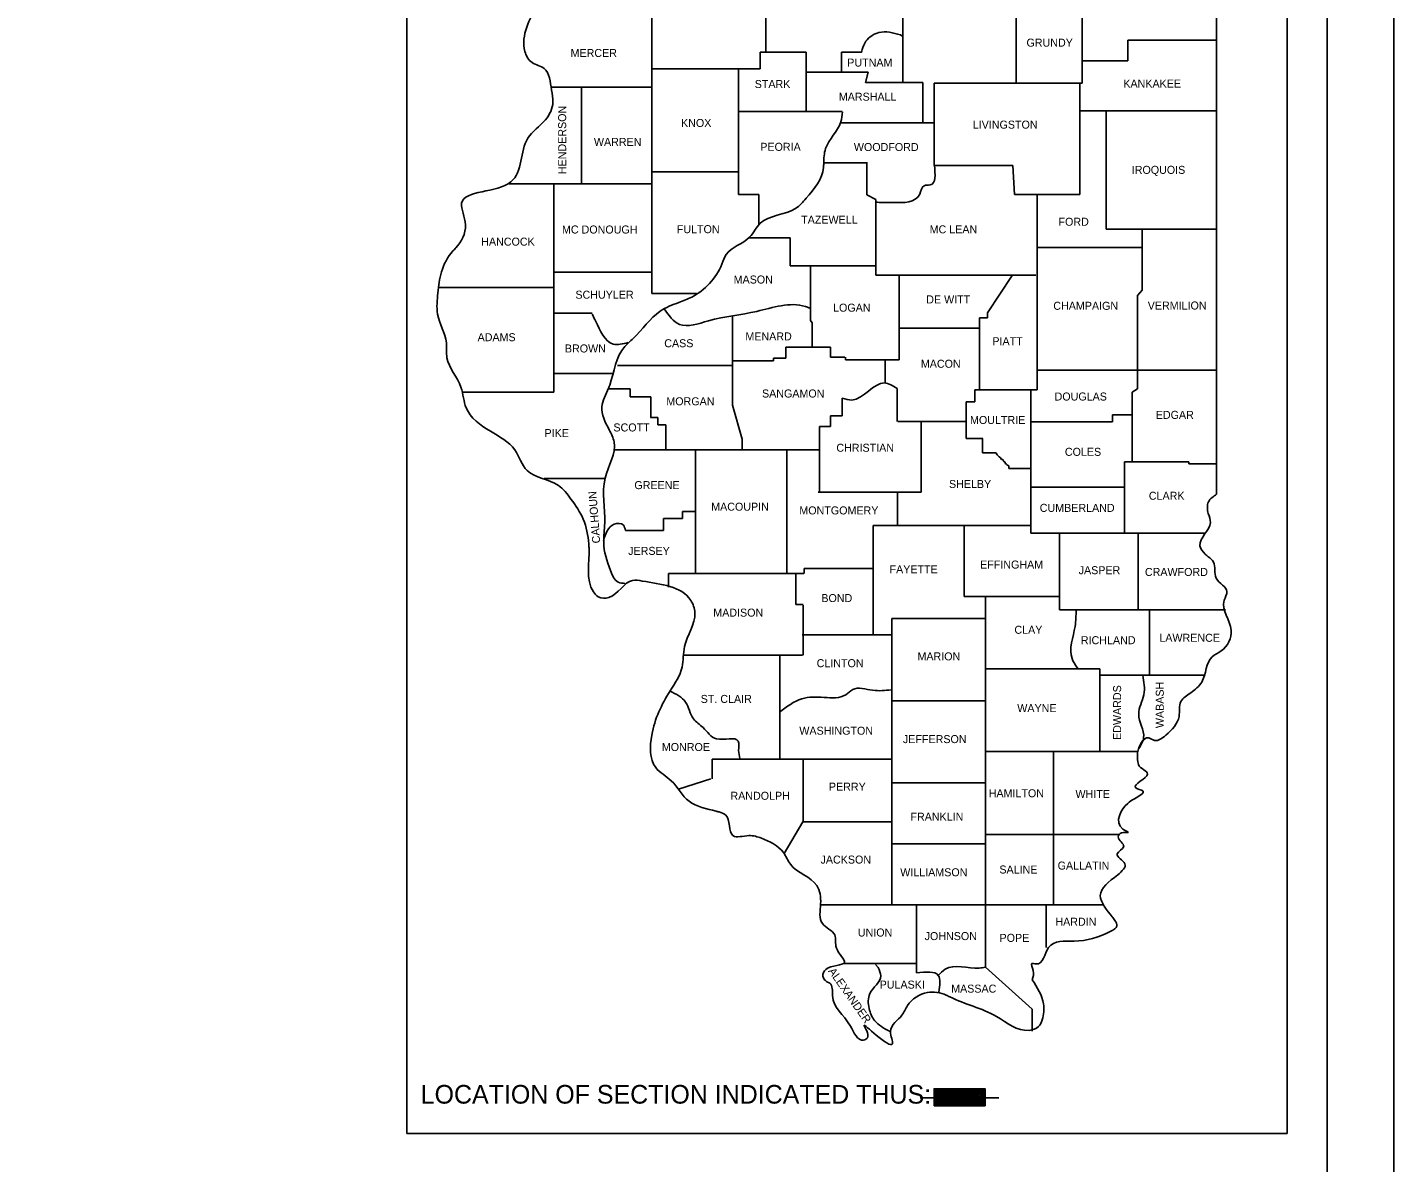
# Model space of a CAD drawing. Extents: x 2962 to 4662, y 335 to 1435.
# Drawn here: x 4150 to 4662, y 781 to 1206 of the extents above; entities that cross this region are included whole.
import ezdxf

# ---------------------------------------------------------------- set-up
doc = ezdxf.new("R2010")
doc.units = 0
doc.layers.add('Sheets_General Details', color=7, linetype='Continuous')
doc.layers.add('Sheets_Printer Plotting Border', color=7, linetype='Continuous')

msp = doc.modelspace()

# ---------------------------------------------------------------- linework, layer by layer
at = {"layer": 'Sheets_General Details'}
for p, q in [((4637.34, 1409.91), (4637.34, 359.91)), ((4292.34, 1317.85), (4292.34, 791.55)), ((4622.34, 1317.85), (4622.43, 791.55)), ((4520.79, 1270.19), (4520.79, 1185.42)), ((4545.53, 1269.89), (4545.53, 1185.42)), ((4595.96, 1248.22), (4595.96, 1031.22)), ((4426.98, 1229.61), (4426.98, 1197.02)), ((4478.31, 1232.45), (4478.31, 1185.68)), ((4384.22, 1216.69), (4384.22, 1106.53)), ((4477.38, 1203.47), (4478.31, 1202.88)), ((4562.72, 1201.54), (4562.72, 1193.79)), ((4562.72, 1201.54), (4595.88, 1201.54)), ((4424.84, 1197.02), (4442.1, 1197.02)), ((4424.84, 1190.8), (4424.84, 1197.02)), ((4442.1, 1197.02), (4442.1, 1174.78)), ((4455.28, 1196.98), (4462.82, 1196.98)), ((4455.28, 1196.98), (4455.28, 1189.47)), ((4545.53, 1193.79), (4562.72, 1193.79)), ((4384.24, 1190.8), (4424.84, 1190.8)), ((4416.7, 1190.8), (4416.7, 1143.62)), ((4442.1, 1189.48), (4465.29, 1189.48)), ((4465.29, 1189.48), (4464.3, 1185.68)), ((4346.21, 1183.84), (4384.22, 1183.84)), ((4357.84, 1183.84), (4357.84, 1147.59)), ((4464.3, 1185.68), (4485.74, 1185.68)), ((4485.74, 1185.68), (4485.74, 1170.51)), ((4490.07, 1185.42), (4545.53, 1185.42)), ((4490.07, 1158.4), (4490.07, 1185.42)), ((4544.64, 1185.42), (4544.64, 1185.21)), ((4544.64, 1185.21), (4544.64, 1143.56)), ((4416.38, 1174.78), (4455.51, 1174.78)), ((4544.64, 1175.04), (4595.88, 1175.04)), ((4554.48, 1174.98), (4554.48, 1130.64)), ((4454.71, 1170.51), (4490.07, 1170.51)), ((4490.07, 1154.46), (4490.07, 1158.4)), ((4448.64, 1155.45), (4465.01, 1155.45)), ((4464.85, 1155.45), (4464.85, 1143.47)), ((4519.59, 1154.46), (4490.07, 1154.46)), ((4519.59, 1154.46), (4520.16, 1143.56)), ((4330.71, 1147.6), (4384.22, 1147.6)), ((4347.41, 1147.6), (4347.41, 1069.47)), ((4384.17, 1152.09), (4416.7, 1152.09)), ((4416.7, 1143.62), (4424.29, 1143.62)), ((4424.29, 1143.62), (4424.29, 1132.47)), ((4464.85, 1143.47), (4468.2, 1141.8)), ((4543.99, 1143.56), (4520.16, 1143.56)), ((4528.65, 1143.56), (4528.65, 1070.41)), ((4544.64, 1143.56), (4543.99, 1143.56)), ((4468.2, 1141.8), (4468.2, 1113.37)), ((4468.64, 1140.69), (4468.29, 1140.81)), ((4420.56, 1127.41), (4436.12, 1127.41)), ((4436.12, 1127.41), (4436.12, 1116.81)), ((4554.48, 1130.64), (4595.88, 1130.64)), ((4568, 1130.64), (4568, 1107.8)), ((4528.66, 1123.71), (4568, 1123.71)), ((4436.12, 1116.81), (4468.03, 1116.81)), ((4443.69, 1116.81), (4443.69, 1096.38)), ((4347.36, 1114.44), (4384.13, 1114.44)), ((4468.2, 1113.37), (4528.15, 1113.37)), ((4476.89, 1113.37), (4476.89, 1081.65)), ((4510.07, 1099.21), (4519.31, 1113.23)), ((4304.33, 1108.71), (4347.24, 1108.71)), ((4568, 1107.8), (4566.3, 1105.78)), ((4384.22, 1106.53), (4401, 1106.53)), ((4566.3, 1105.78), (4566.3, 1070.71)), ((4347.36, 1099.08), (4361.84, 1099.08)), ((4414.47, 1098.02), (4414.47, 1064.66)), ((4443.69, 1096.38), (4444.29, 1095.48)), ((4507.11, 1097.31), (4510.07, 1097.31)), ((4507.11, 1097.31), (4507.11, 1070.4)), ((4510.07, 1097.31), (4510.07, 1099.21)), ((4444.29, 1095.48), (4444.29, 1086.42)), ((4476.62, 1093.51), (4506.88, 1093.51)), ((4434.41, 1086.42), (4451.22, 1086.42)), ((4434.41, 1082.21), (4434.41, 1086.42)), ((4451.22, 1082.66), (4451.22, 1086.42)), ((4414.27, 1081.25), (4429.75, 1081.25)), ((4429.75, 1082.21), (4434.41, 1082.21)), ((4429.75, 1081.25), (4429.75, 1082.21)), ((4451.22, 1082.66), (4456.59, 1082.66)), ((4456.77, 1081.65), (4456.77, 1082.68)), ((4456.77, 1081.65), (4476.89, 1081.65)), ((4471.67, 1081.65), (4471.67, 1072.75)), ((4347.41, 1076.53), (4369.69, 1076.53)), ((4371.28, 1079.52), (4414.15, 1079.52)), ((4528.65, 1077.7), (4595.6, 1077.7)), ((4367.87, 1070.75), (4376.09, 1070.75)), ((4376.09, 1070.75), (4376.09, 1067.73)), ((4476.17, 1070.91), (4476.17, 1058.54)), ((4566.3, 1070.71), (4564.31, 1069.54)), ((4313.09, 1069.47), (4347.41, 1069.47)), ((4376.09, 1067.73), (4383.8, 1067.73)), ((4383.8, 1067.73), (4383.8, 1060.02)), ((4455.61, 1067.21), (4455.61, 1060.57)), ((4502.06, 1065.85), (4505.24, 1065.85)), ((4502.06, 1065.85), (4502.06, 1052.11)), ((4505.24, 1070.41), (4528.65, 1070.41)), ((4505.24, 1070.41), (4505.24, 1065.85)), ((4526.34, 1070.41), (4526.34, 1016.65)), ((4564.31, 1069.54), (4564.31, 1043.31)), ((4414.47, 1064.66), (4418.02, 1051.86)), ((4451.22, 1060.57), (4455.61, 1060.57)), ((4451.22, 1060.57), (4451.22, 1056.63)), ((4556.9, 1058.35), (4556.9, 1060.98)), ((4556.9, 1060.98), (4563.97, 1060.98)), ((4383.68, 1060.02), (4386.49, 1060.02)), ((4386.49, 1060.02), (4386.49, 1057.22)), ((4386.49, 1057.22), (4389.39, 1057.22)), ((4389.39, 1057.22), (4389.39, 1047.74)), ((4447.04, 1056.63), (4451.22, 1056.63)), ((4447.04, 1056.63), (4447.04, 1032.04)), ((4476.4, 1058.55), (4502.01, 1058.55)), ((4485.18, 1058.55), (4485.18, 1032.04)), ((4526.46, 1058.35), (4556.9, 1058.35)), ((4418.02, 1051.86), (4418.02, 1047.87)), ((4502.06, 1052.11), (4508.26, 1052.11)), ((4508.15, 1046.79), (4508.15, 1052.11)), ((4369.95, 1047.89), (4446.77, 1047.89)), ((4400.61, 1047.89), (4400.61, 1001.44)), ((4434.84, 1047.89), (4434.84, 1001.41)), ((4508.15, 1046.79), (4513.26, 1046.79)), ((4513.26, 1046.79), (4513.32, 1046.57)), ((4513.32, 1046.57), (4513.61, 1046.04)), ((4513.61, 1046.04), (4514.46, 1045.25)), ((4514.46, 1045.25), (4514.93, 1044.81)), ((4514.93, 1044.81), (4515.32, 1044.2)), ((4515.32, 1044.2), (4515.79, 1044.2)), ((4515.79, 1044.2), (4516.17, 1043.5)), ((4516.17, 1043.5), (4516.64, 1043.24)), ((4516.64, 1043.24), (4516.64, 1042.72)), ((4516.64, 1042.72), (4517.03, 1042.62)), ((4517.03, 1042.62), (4517.23, 1042.36)), ((4517.23, 1042.36), (4517.6, 1042.1)), ((4517.6, 1042.1), (4518.08, 1041.93)), ((4518.08, 1041.93), (4518.1, 1041.83)), ((4518.1, 1040.81), (4518.1, 1041.83)), ((4518.1, 1040.81), (4526.23, 1040.81)), ((4561.4, 1043.35), (4585.49, 1043.35)), ((4561.4, 1043.35), (4561.4, 1016.64)), ((4585.49, 1043.35), (4585.48, 1042.68)), ((4585.48, 1042.68), (4595.92, 1042.68)), ((4343.8, 1037.08), (4366.69, 1037.08)), ((4446.6, 1032.04), (4485.18, 1032.04)), ((4476.28, 1032.04), (4476.28, 1019.52)), ((4526.62, 1033.87), (4561.44, 1033.87)), ((4395.63, 1022.11), (4395.63, 1024.7)), ((4395.66, 1024.7), (4400.71, 1024.7)), ((4388.59, 1022.11), (4395.63, 1022.11)), ((4388.59, 1017.58), (4388.59, 1022.11)), ((4467.21, 1019.53), (4526.34, 1019.53)), ((4467.21, 1019.53), (4467.21, 978.44)), ((4501.34, 1019.53), (4501.34, 992.93)), ((4374.27, 1017.58), (4388.59, 1017.58)), ((4526.34, 1016.65), (4591.69, 1016.65)), ((4537.06, 1016.65), (4537.06, 987.86)), ((4566.52, 1016.65), (4566.52, 987.86)), ((4390.38, 1001.44), (4441.22, 1001.44)), ((4390.38, 1001.44), (4390.38, 996.42)), ((4438.14, 1001.44), (4438.14, 989.86)), ((4441.28, 1003.37), (4467.16, 1003.37)), ((4441.28, 1003.37), (4441.28, 1001.44)), ((4438.14, 989.86), (4440.95, 989.86)), ((4440.94, 989.63), (4440.94, 970.84)), ((4501.34, 992.93), (4537.06, 992.93)), ((4509.25, 853.84), (4509.25, 992.93)), ((4474.13, 877.44), (4474.13, 984.67)), ((4474.13, 984.67), (4509.25, 984.67)), ((4537.06, 987.86), (4599.33, 987.86)), ((4570.8, 987.86), (4570.8, 963.34)), ((4440.61, 978.44), (4474.15, 978.44)), ((4396.06, 970.86), (4440.67, 970.86)), ((4432.15, 970.86), (4432.15, 931.87)), ((4509.25, 965.77), (4552.22, 965.77)), ((4543.54, 966.37), (4544.18, 965.63)), ((4552.22, 965.77), (4552.22, 934.66)), ((4552.22, 963.34), (4591.62, 963.34)), ((4474.13, 953.76), (4509.26, 953.76)), ((4509.25, 934.71), (4566.27, 934.71)), ((4534.81, 934.71), (4534.81, 877.27)), ((4406.87, 931.87), (4474.13, 931.87)), ((4406.87, 931.87), (4406.87, 924.45)), ((4440.94, 931.87), (4440.94, 908.41)), ((4394.23, 920.57), (4406.32, 924.47)), ((4474.13, 923), (4509.25, 923)), ((4433.76, 896.47), (4440.78, 908.41)), ((4440.78, 908.41), (4474.15, 908.41)), ((4509.25, 903.59), (4559.38, 903.59)), ((4474.13, 900.15), (4509.25, 900.15)), ((4447.51, 877.27), (4553.63, 877.27)), ((4483.43, 851.71), (4483.43, 877.15)), ((4532, 877.27), (4532, 861.21)), ((4456.33, 855.21), (4483.43, 855.21)), ((4469.03, 853.78), (4468.1, 854.9)), ((4509.25, 853.84), (4526.78, 838.18)), ((4526.78, 838.18), (4526.78, 829.9)), ((4473.31, 829.83), (4473.77, 829.7)), ((4484.78, 804.88), (4514.3, 804.88)), ((4292.34, 791.55), (4622.43, 791.55))]:
    msp.add_line(p, q, dxfattribs=at)
for points in [[(2962.34, 1434.91), (4662.34, 1434.91), (4662.34, 334.91), (2962.34, 334.91)], [(4490.03, 801.88), (4490.03, 808.29), (4509.16, 808.29), (4509.16, 801.88)]]:
    msp.add_lwpolyline(points, close=True, dxfattribs=at)
msp.add_lwpolyline([(4490.31, 807.89), (4508.76, 807.83), (4508.84, 802.18), (4490.4, 802.18), (4490.4, 807.4), (4508.41, 807.34), (4508.49, 802.43), (4490.84, 802.51), (4490.72, 807.02), (4508.13, 806.94), (4508.13, 802.78), (4491.17, 802.92), (4491.11, 806.69), (4507.82, 806.53), (4507.82, 803.11), (4491.61, 803.16), (4491.37, 806.34), (4507.55, 806.12), (4507.43, 803.43), (4492.05, 803.51), (4491.64, 805.96), (4506.9, 805.79), (4507.07, 803.6), (4492.4, 803.76), (4492.08, 805.68), (4506.46, 805.36), (4506.66, 803.98), (4492.61, 804), (4492.68, 805.38), (4506.1, 805.07), (4506.22, 804.21), (4493.02, 804.17), (4493.14, 805.11), (4505.84, 804.7), (4505.87, 804.39), (4493.46, 804.39), (4493.5, 804.7), (4505.43, 804.55)], dxfattribs=at)
for points in [[(4373.78, 1311.24), (4374.11, 1308.1), (4387.41, 1298.42), (4389.29, 1288.64), (4395.39, 1283.32), (4405.66, 1276.08), (4406.38, 1269.54), (4406.7, 1262.8), (4404.39, 1252.37), (4400.49, 1246.74), (4394.67, 1243.45), (4392.14, 1237.46), (4390.06, 1230.42), (4383.51, 1225), (4378.73, 1224.44), (4377.58, 1224.24), (4359.44, 1216.89), (4341.58, 1213.7), (4337.29, 1206.4), (4336.57, 1197.28), (4339.33, 1193.08), (4343.78, 1190.9), (4346.58, 1182.79), (4347.13, 1178.23), (4344.33, 1171.64), (4337.68, 1164.7), (4331.36, 1148.33), (4312.89, 1140.38), (4314.32, 1132.23), (4310.69, 1123.6), (4309.64, 1122.5), (4305.3, 1114.59), (4303.99, 1106.68), (4303.88, 1098.78), (4307.17, 1087.98), (4307.39, 1082.41), (4312.62, 1071.37), (4314.59, 1063.56), (4323.66, 1054.85), (4332.79, 1047.85), (4337.46, 1040.1), (4349.16, 1034.53), (4353.88, 1029.41), (4358.5, 1021.81), (4360.54, 1012.64), (4360.64, 1011.12), (4362.3, 994.6), (4364.11, 992.77), (4368.13, 992.52), (4376.97, 998.9), (4380.59, 998.65), (4398.8, 991.41), (4400.33, 986.79), (4396.43, 974.08), (4395.54, 966.37), (4391.04, 957.46), (4384.17, 940.93), (4385.65, 928.73), (4391.49, 923.75), (4398.13, 916.06), (4408.3, 912.36), (4409.39, 912.06), (4411.76, 911), (4414.62, 903.19), (4420.61, 903.19), (4425.28, 902.23), (4433.52, 896.85), (4436.16, 892.45), (4446.05, 884.49), (4447.48, 877.6), (4448.14, 870.2), (4452.76, 865.95), (4453.41, 861.03), (4456.39, 855.61), (4449.46, 853.03), (4448.36, 850.45), (4449.78, 848.42), (4450.95, 847.81), (4451.93, 843.24), (4458.63, 831.8), (4463.58, 826.52), (4465.01, 827.38), (4463.81, 831.95), (4468.31, 828.35), (4474.41, 825.16), (4473.7, 829.72), (4477.99, 835.9), (4480.07, 839.45), (4487.49, 844.37), (4494.58, 843.35), (4495.95, 842.69), (4513.42, 835.34), (4525.63, 830.17), (4529.19, 831.59), (4530.58, 834.13), (4531.07, 840.1), (4526.83, 849.17)], [(4477.38, 1203.47), (4469.35, 1204.38), (4464.46, 1201.08), (4463.04, 1197.94), (4462.76, 1196.93)], [(4448.63, 1155.27), (4449.34, 1160.84), (4455.06, 1170.83), (4455.72, 1174.63)], [(4448.63, 1155.27), (4448.58, 1153.76), (4442.05, 1142.2), (4438.03, 1138.35), (4424.84, 1132.83), (4420.83, 1127.61), (4412.09, 1121.12), (4410.44, 1117.48), (4399.17, 1105.16), (4394.34, 1103.14), (4387.31, 1099.84), (4377.19, 1089.56), (4374.05, 1086.62), (4368.4, 1072.18), (4367.96, 1071.01), (4365.48, 1064.01), (4368.18, 1055.41), (4370.05, 1050.84), (4366.69, 1037.27), (4366.53, 1020.34), (4366.14, 1013.14), (4368.68, 1002.61), (4371.59, 998.25), (4374.22, 997.79)], [(4468.64, 1140.69), (4474.8, 1140.58), (4484.63, 1143.72), (4486.28, 1146.92), (4488.53, 1147.22), (4490.12, 1154.57)], [(4388.78, 1100.75), (4394.56, 1094.93), (4405.39, 1096.24), (4423.52, 1099.79), (4441.77, 1101.62), (4443.42, 1101.01)], [(4375.37, 1088.09), (4369.65, 1087.54), (4363.16, 1096), (4361.84, 1098.78)], [(4476.17, 1070.91), (4471.39, 1072.94), (4459.24, 1066.55), (4455.61, 1067.21)], [(4526.83, 849.17), (4527.17, 852.62), (4526.68, 855.21), (4528.21, 855.06), (4532.94, 861.23), (4542.5, 863.61), (4556.3, 867.36), (4558.6, 869.29), (4557.83, 871.42), (4556.79, 872.79), (4552.34, 880.74), (4558.88, 888.54), (4561.57, 892.65), (4558.66, 896.34), (4561.13, 899.14), (4559.1, 902.73), (4560.25, 904.26), (4562.78, 904.4), (4560.75, 905.68), (4562.62, 915.3), (4565.14, 917.02), (4568.39, 919.81), (4565.48, 921.23), (4570.03, 926.25), (4566.63, 929.84), (4566.4, 930.91), (4566.3, 934.2), (4570.48, 939.83), (4572.67, 938.91), (4576.85, 940.84), (4581.85, 947.93), (4582.57, 953.5), (4586.25, 956.75), (4590.37, 960.8), (4594.33, 970.28), (4597.69, 972.45), (4601.42, 980.21), (4598.78, 991.46), (4599.83, 994.7), (4595.81, 999.72), (4594.77, 1005.8), (4592.79, 1007.77), (4591.69, 1008.73), (4589.71, 1011.92), (4593.61, 1020.59), (4592.84, 1023.94), (4592.9, 1028.35), (4595.96, 1031.22)], [(4366.08, 1013.72), (4370.1, 1019.96), (4373.44, 1019.71), (4374.27, 1017.58)], [(4543.54, 966.37), (4541.73, 969.57), (4542.89, 981.68), (4543.27, 987.7)], [(4568.26, 963.34), (4568.65, 956.04), (4566.73, 948.74), (4568.59, 939.92), (4566.83, 935.82)], [(4432.02, 949.46), (4440.49, 954.51), (4448.84, 955.03), (4456.92, 956.04), (4459.5, 957.96), (4466.97, 957.71), (4473.95, 957.86)], [(4391.01, 957.39), (4396.87, 953.25), (4399.78, 947.01), (4403.4, 943.73), (4408.47, 939.47), (4416.6, 938.61), (4416.75, 935.16), (4417.25, 932.17)], [(4469.03, 853.78), (4470.02, 850.6), (4465.95, 843.95), (4465.67, 838.43), (4467.71, 833.82), (4473.31, 829.83)], [(4483.43, 851.71), (4491.61, 850.79), (4491.78, 844.51)], [(4491.61, 850.74), (4494.2, 853.08), (4506.94, 853.53), (4509.25, 853.84)]]:
    msp.add_spline(points, degree=3, dxfattribs=at)
at = {"layer": 'Sheets_Printer Plotting Border'}
msp.add_lwpolyline([(2962.34, 334.91), (4662.34, 334.91), (4662.34, 1434.91), (2962.34, 1434.91)], close=True, dxfattribs=at)

# ---------------------------------------------------------------- texts
at = {"layer": 'Sheets_General Details'}
for s, height, p in [('GRUNDY', 3, (4524.67, 1199.06)), ('MERCER', 3, (4353.73, 1195.19)), ('PUTNAM', 3, (4457.47, 1191.59)), ('STARK', 3, (4422.77, 1183.54)), ('KANKAKEE', 3, (4560.98, 1183.7)), ('MARSHALL', 3, (4454.3, 1178.79)), ('KNOX', 3, (4395.15, 1168.94)), ('LIVINGSTON', 3, (4504.53, 1168.32)), ('WARREN', 3, (4362.48, 1161.84)), ('PEORIA', 3, (4424.87, 1160)), ('WOODFORD', 3, (4459.94, 1159.92)), ('IROQUOIS', 3, (4564.14, 1151.36)), ('TAZEWELL', 3, (4440.18, 1132.67)), ('FORD', 3, (4536.67, 1131.9)), ('HANCOCK', 3, (4320.23, 1124.44)), ('MC DONOUGH', 3, (4350.5, 1128.99)), ('FULTON', 3, (4393.56, 1129.11)), ('MC LEAN', 3, (4488.36, 1129.05)), ('MASON', 3, (4414.86, 1110.23)), ('SCHUYLER', 3, (4355.54, 1104.55)), ('LOGAN', 3, (4452.15, 1099.68)), ('DE WITT', 3, (4487.09, 1102.77)), ('CHAMPAIGN', 3, (4534.72, 1100.38)), ('VERMILION', 3, (4570.12, 1100.49)), ('ADAMS', 3, (4318.86, 1088.6)), ('MENARD', 3, (4419.27, 1088.91)), ('BROWN', 3, (4351.6, 1084.38)), ('CASS', 3, (4388.85, 1086.34)), ('PIATT', 3, (4511.87, 1087.11)), ('MACON', 3, (4485.06, 1078.65)), ('MORGAN', 3, (4389.63, 1064.57)), ('SANGAMON', 3, (4425.5, 1067.49)), ('DOUGLAS', 3, (4535.2, 1066.36)), ('MOULTRIE', 3, (4503.49, 1057.56)), ('EDGAR', 3, (4573.13, 1059.48)), ('PIKE', 3, (4343.97, 1052.66)), ('SCOTT', 3, (4369.79, 1054.76)), ('CHRISTIAN', 3, (4453.38, 1047.15)), ('COLES', 3, (4539.06, 1045.62)), ('GREENE', 3, (4377.64, 1033.13)), ('SHELBY', 3, (4495.61, 1033.56)), ('CLARK', 3, (4570.54, 1029.15)), ('MACOUPIN', 3, (4406.45, 1025.04)), ('MONTGOMERY', 3, (4439.5, 1023.65)), ('CUMBERLAND', 3, (4529.64, 1024.61)), ('JERSEY', 3, (4375.32, 1008.48)), ('FAYETTE', 3, (4473.32, 1001.55)), ('EFFINGHAM', 3, (4507.28, 1003.34)), ('JASPER', 3, (4544.23, 1001.23)), ('CRAWFORD', 3, (4569.07, 1000.57)), ('BOND', 3, (4447.76, 990.78)), ('MADISON', 3, (4407.23, 985.32)), ('CLAY', 3, (4520.14, 978.89)), ('LAWRENCE', 3, (4574.48, 975.89)), ('RICHLAND', 3, (4545.05, 974.98)), ('CLINTON', 3, (4445.98, 966.36)), ('MARION', 3, (4483.79, 968.92)), ('ST. CLAIR', 3, (4402.51, 952.96)), ('WAYNE', 3, (4521.21, 949.51)), ('WASHINGTON', 3, (4439.49, 941.04)), ('MONROE', 3, (4387.94, 934.92)), ('JEFFERSON', 3, (4478.34, 937.89)), ('PERRY', 3, (4450.58, 920.05)), ('RANDOLPH', 3, (4413.66, 916.64)), ('HAMILTON', 3, (4510.5, 917.58)), ('WHITE', 3, (4543.03, 917.31)), ('FRANKLIN', 3, (4481.16, 908.81)), ('JACKSON', 3, (4447.44, 892.71)), ('SALINE', 3, (4514.5, 888.99)), ('GALLATIN', 3, (4536.34, 890.46)), ('WILLIAMSON', 3, (4477.33, 887.95)), ('HARDIN', 3, (4535.5, 869.41)), ('UNION', 3, (4461.44, 865.36)), ('JOHNSON', 3, (4486.48, 864.02)), ('POPE', 3, (4514.57, 863.36)), ('PULASKI', 3, (4469.61, 845.83)), ('MASSAC', 3, (4496.42, 844.32)), ('LOCATION OF SECTION INDICATED THUS: -', 7, (4297.53, 802.7))]:
    msp.add_text(s, height=height, dxfattribs=at).set_placement(p)
for s, rotation, p in [('HENDERSON', 90, (4352.08, 1151.25)), ('CALHOUN', 94.3365, (4364.87, 1012.9)), ('EDWARDS', 90, (4560.15, 939.09)), ('WABASH', 90, (4576.14, 943.51)), ('ALEXANDER', 305.1597, (4450.21, 852.35))]:
    msp.add_text(s, height=3, rotation=rotation, dxfattribs=at).set_placement(p)

doc.saveas('drawing.dxf')
